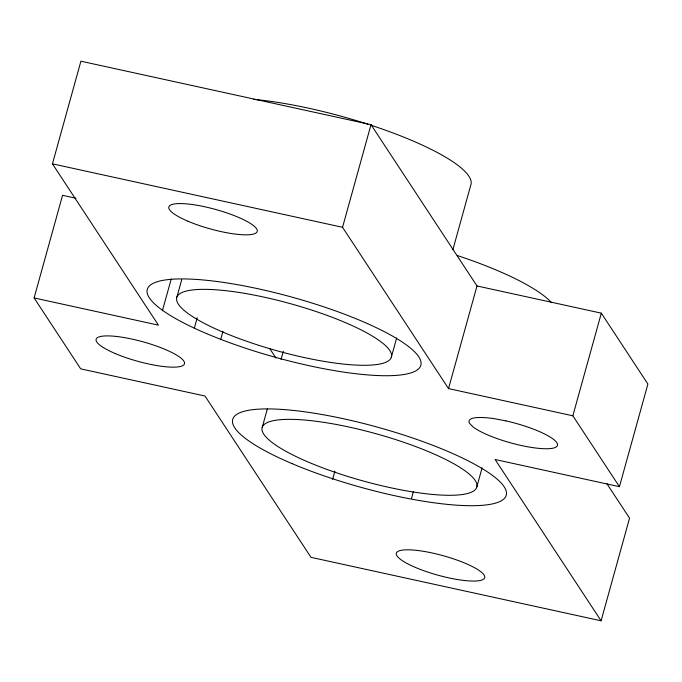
<?xml version="1.0" encoding="UTF-8"?>
<svg xmlns="http://www.w3.org/2000/svg" width="682" height="682" viewBox="0 0 682 682"><rect width="100%" height="100%" fill="white"/><g stroke="black" fill="none" stroke-linecap="round" stroke-linejoin="round"><path stroke-width="1.02" d="M76.034 198.249L62.565 195.299L34.1 297.94L158.429 325.144L52.446 163.842L80.911 61.201L371.008 124.661L476.991 285.963L601.319 313.157L647.9 384.06L619.435 486.701L495.106 459.498L601.089 620.799L629.554 518.158L606.844 483.598M162.41 310.77L171.233 278.955M176.868 297.199L181.702 279.748M194.379 328.008L197.226 317.744M220.67 339.585L222.946 331.375M262.272 427.179L267.395 408.706M281.052 359.44L283.328 351.23M619.435 486.701L572.854 415.798L448.526 388.595L342.543 227.302L371.008 124.661M332.62 479.335L334.905 471.126M391.263 357.453A111.371 24.484 15.5 0 0 237.592 292.237A111.371 24.484 15.5 0 0 223.338 332.287A111.371 24.484 15.5 0 0 391.263 357.453L396.677 337.957M452.857 249.74L470.793 185.078A141.941 31.202 15.5 0 0 370.897 125.198M411.459 498.636L413.445 491.449M448.526 388.595L476.991 285.963M476.675 487.442A111.371 24.484 15.5 0 0 322.995 422.226A111.371 24.484 15.5 0 0 308.741 462.277A111.371 24.484 15.5 0 0 476.675 487.442L482.08 467.937M572.854 415.798L601.319 313.157M52.446 163.842L342.543 227.302M601.089 620.799L310.992 557.339L205.009 396.037L80.681 368.843L34.1 297.94M269.578 348.349L275.98 358.101M457.281 255.511A141.941 31.202 15.5 0 1 551.55 302.68M253.678 99.359A141.941 31.202 15.5 0 1 367.913 124.226M505.856 420.871L494.817 418.774A45.856 10.085 15.5 0 0 469.608 423.386L473.01 426.881A45.856 10.085 15.5 0 0 528.124 446.863A45.856 10.085 15.5 0 0 556.094 441.74A45.856 10.085 15.5 0 0 505.856 420.871M415.508 567.475A45.856 10.085 15.5 0 0 484.655 577.842A45.856 10.085 15.5 0 0 421.374 550.988A45.856 10.085 15.5 0 0 415.508 567.475M188.019 221.249A45.856 10.085 15.5 0 0 257.165 231.607A45.856 10.085 15.5 0 0 193.884 204.753A45.856 10.085 15.5 0 0 188.019 221.249M115.275 353.566A45.856 10.085 15.5 0 0 184.421 363.932A45.856 10.085 15.5 0 0 121.14 337.079A45.856 10.085 15.5 0 0 115.275 353.566M292.075 463.632A141.941 31.202 15.5 0 0 506.095 495.712A141.941 31.202 15.5 0 0 310.233 412.593A141.941 31.202 15.5 0 0 292.075 463.632M206.672 333.651A141.941 31.202 15.5 0 0 420.692 365.723A141.941 31.202 15.5 0 0 224.83 282.604A141.941 31.202 15.5 0 0 206.672 333.651"/></g></svg>
